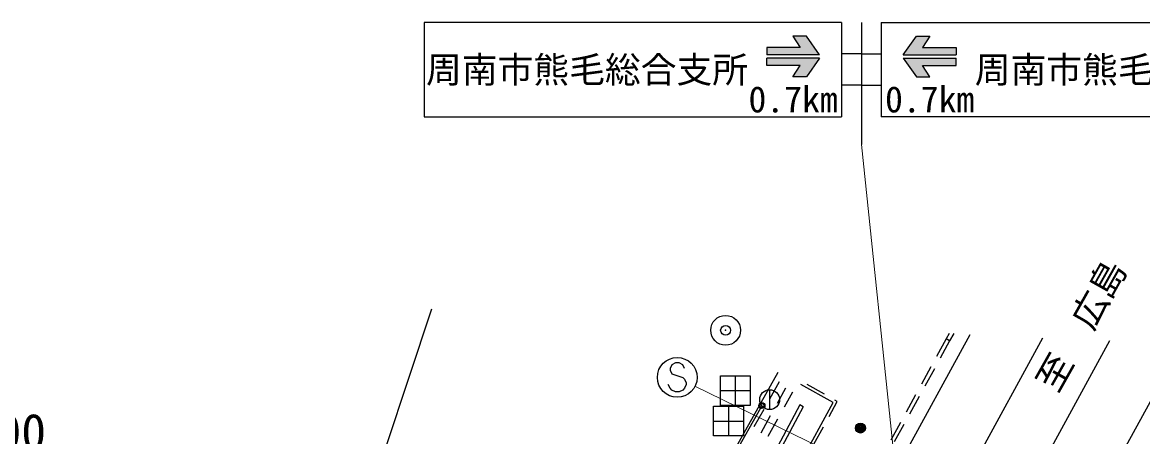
# Model space of a CAD drawing. Units: millimetres, scale not verified. Extents: x 40000 to 680000, y 20000 to 380000.
# Drawn here: x 452162 to 508529, y 319792 to 340646 of the extents above; entities that cross this region are included whole.
import ezdxf
from ezdxf.enums import TextEntityAlignment as Align

# ---------------------------------------------------------------- set-up
doc = ezdxf.new("R2010")
doc.units = ezdxf.units.MM
doc.header["$LTSCALE"] = 1000
doc.header["$PDMODE"] = 32
doc.header["$PDSIZE"] = 500
for name, color, linetype, lineweight in [('M-BGD', 7, 'Continuous', 25), ('M-STR-HTXT', 7, 'Continuous', 13), ('M-STR-STRC', 7, 'Continuous', 25)]:
    doc.layers.add(name, color=color, linetype=linetype, lineweight=lineweight)
doc.layers.add('M-BMK-HTXT', color=7, linetype='Continuous')
doc.styles.add('ＭＳ ゴシック', font='')
doc.styles.get('ＭＳ ゴシック').set_extended_font_data('MS Gothic')

msp = doc.modelspace()

# ---------------------------------------------------------------- hatches: boundary and pattern name
at = {"layer": 'M-STR-STRC'}
for points in [[(489615, 339380), (489615, 339019), (492279, 339018), (491610, 339955), (490929, 339955), (491299, 339379)], [(499144, 339380), (499144, 339019), (496480, 339018), (497149, 339955), (497829, 339955), (497459, 339379)], [(492279, 338843), (491610, 337906), (490929, 337906), (491299, 338481), (489616, 338481), (489615, 338842)], [(496480, 338843), (497149, 337906), (497829, 337906), (497460, 338481), (499143, 338481), (499144, 338842)]]:
    msp.add_hatch(color=256, dxfattribs=at).paths.add_polyline_path(points)

# ---------------------------------------------------------------- linework, layer by layer
at = {"layer": 'M-BGD'}
for p, q in [((498644, 324707), (498164, 323830)), ((498800, 324991), (498645, 324708)), ((498820, 324611), (498645, 324708)), ((499023, 324980), (498820, 324611)), ((498820, 324611), (498340, 323734)), ((497876, 323304), (497396, 322427)), ((498051, 323208), (497571, 322331)), ((487285, 321356), (487285, 322856)), ((487285, 322856), (488785, 322856)), ((488035, 322856), (488035, 321356)), ((488785, 322856), (488785, 321356)), ((489773, 321698), (490261, 322570)), ((487285, 322106), (488785, 322106)), ((489762, 322152), (489762, 321152)), ((490150, 321473), (490575, 322246)), ((490509, 321296), (490926, 322053)), ((492965, 321508), (491338, 322415)), ((492523, 321926), (491650, 322413)), ((497108, 321901), (496627, 321023)), ((479573, 297017), (492965, 321508)), ((491279, 321388), (482717, 305389)), ((491455, 321294), (482893, 305295)), ((486943, 319827), (486943, 321327)), ((486943, 321327), (488443, 321327)), ((488785, 321356), (487285, 321356)), ((487693, 321327), (487693, 319827)), ((488443, 321327), (488443, 319827)), ((491455, 321294), (491279, 321388)), ((492754, 320810), (493168, 321567)), ((493168, 321567), (493047, 321634)), ((497283, 321804), (496803, 320927)), ((488991, 320302), (489479, 321174)), ((489331, 319983), (489813, 320860)), ((486943, 320577), (488443, 320577)), ((489691, 319806), (490172, 320682)), ((491986, 319407), (492466, 320284)), ((496339, 320497), (495859, 319620)), ((496515, 320401), (496034, 319524)), ((488443, 319827), (486943, 319827))]:
    msp.add_line(p, q, dxfattribs=at)
for points in [[(463760, 317679), (469319, 315846), (472765, 326227)], [(490168, 323017), (476220, 298121), (476293, 296345)]]:
    msp.add_lwpolyline(points, dxfattribs=at)
for centre, radius in [((487548, 325143), 750), ((489762, 321652), 500)]:
    msp.add_circle(centre, radius, dxfattribs=at)
msp.add_point((487548, 325143), dxfattribs=at)
at = {"layer": 'M-STR-HTXT'}
for p, q in [((498386, 296163), (494379, 334501)), ((494878, 317999), (486004, 322338))]:
    msp.add_line(p, q, dxfattribs=at)
at = {"layer": 'M-STR-STRC'}
for p, q in [((493379, 340646), (472379, 340646)), ((472379, 340646), (472379, 335896)), ((493379, 340646), (493379, 335896)), ((494379, 340646), (494379, 334501)), ((495379, 340646), (516379, 340646)), ((495379, 340646), (495379, 335896)), ((490929, 339955), (491299, 339379)), ((491610, 339955), (490929, 339955)), ((492279, 339018), (491610, 339955)), ((496480, 339018), (497149, 339955)), ((497149, 339955), (497829, 339955)), ((497829, 339955), (497459, 339379)), ((489615, 339380), (489615, 339019)), ((491299, 339379), (489616, 339380)), ((497459, 339379), (499143, 339380)), ((499144, 339380), (499144, 339019)), ((492279, 339018), (489615, 339019)), ((492279, 338843), (489615, 338844)), ((489615, 338481), (489615, 338842)), ((492279, 338843), (491610, 337906)), ((494379, 339062), (493379, 339062)), ((494379, 339062), (495379, 339062)), ((496480, 339018), (499144, 339019)), ((496480, 338843), (499144, 338844)), ((496480, 338843), (497149, 337906)), ((499144, 338481), (499144, 338842)), ((491299, 338481), (489616, 338481)), ((490929, 337906), (491299, 338481)), ((497829, 337906), (497460, 338481)), ((497460, 338481), (499143, 338481)), ((491610, 337906), (490929, 337906)), ((497149, 337906), (497829, 337906)), ((494379, 337479), (493379, 337479)), ((494379, 337479), (495379, 337479)), ((472379, 335896), (493379, 335896)), ((516379, 335896), (495379, 335896)), ((487073, 301582), (499860, 324940)), ((489916, 299887), (503506, 324767)), ((506857, 324608), (494246, 301488)), ((484840, 323410), (484749, 323228)), ((484749, 323228), (484749, 323137)), ((484749, 323137), (484840, 322956)), ((485022, 323501), (484840, 323410)), ((485204, 323501), (485022, 323501)), ((485386, 323410), (485204, 323501)), ((485476, 323228), (485386, 323410)), ((484840, 322956), (485386, 322774)), ((485386, 322774), (485476, 322683)), ((485476, 322683), (485567, 322501)), ((485567, 322501), (485567, 322410)), ((484749, 322228), (484658, 322410)), ((484840, 322137), (484749, 322228)), ((485022, 322047), (484840, 322137)), ((485204, 322047), (485022, 322047)), ((485386, 322137), (485204, 322047)), ((485476, 322228), (485386, 322137)), ((485567, 322410), (485476, 322228)), ((489301, 321223), (487981, 318867))]:
    msp.add_line(p, q, dxfattribs=at)
msp.add_lwpolyline([(497043, 296066), (497239, 297951), (497911, 300527), (498951, 303224), (500302, 305841), (509105, 321898)], dxfattribs=at)
for centre, radius in [((485113, 322774), 1000), ((489374, 321354), 150), ((489374, 321354), 120), ((489374, 321354), 100), ((494333, 320222), 250), ((494333, 320222), 204), ((494333, 320222), 159), ((494333, 320222), 114), ((494333, 320222), 68.2), ((494333, 320222), 22.7)]:
    msp.add_circle(centre, radius, dxfattribs=at)

# ---------------------------------------------------------------- texts
at = {"layer": 'M-BMK-HTXT', "style": 'ＭＳ ゴシック'}
msp.add_text('至\u3000広島', height=1320, rotation=60.61, dxfattribs=at).set_placement((504582, 321735), align=Align.BOTTOM_LEFT)
at = {"layer": 'M-STR-HTXT', "style": 'ＭＳ ゴシック'}
msp.add_text('ヒューム管φ500', height=1833, dxfattribs=at).set_placement((453353, 318564), align=Align.BOTTOM_RIGHT)
at = {"layer": 'M-STR-STRC', "style": 'ＭＳ ゴシック'}
for s, p in [('周南市熊毛総合支所', (480574, 338264)), ('周南市熊毛総合支所', (508185, 338264)), ('0.7km', (490943, 336773)), ('0.7km', (497815, 336773))]:
    msp.add_text(s, height=1320, dxfattribs=at).set_placement(p, align=Align.MIDDLE_CENTER)

doc.saveas('drawing.dxf')
